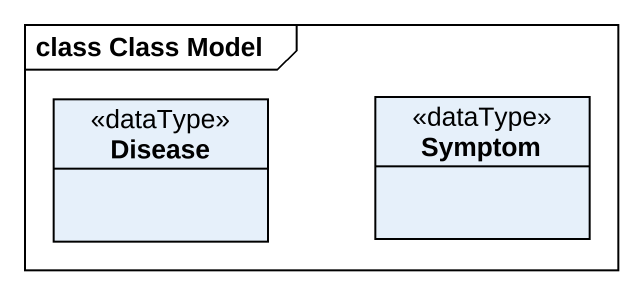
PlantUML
@startuml
mainframe class Class Model
hide circle
hide empty members
class Disease <<dataType>>
class Symptom <<dataType>>
@enduml
